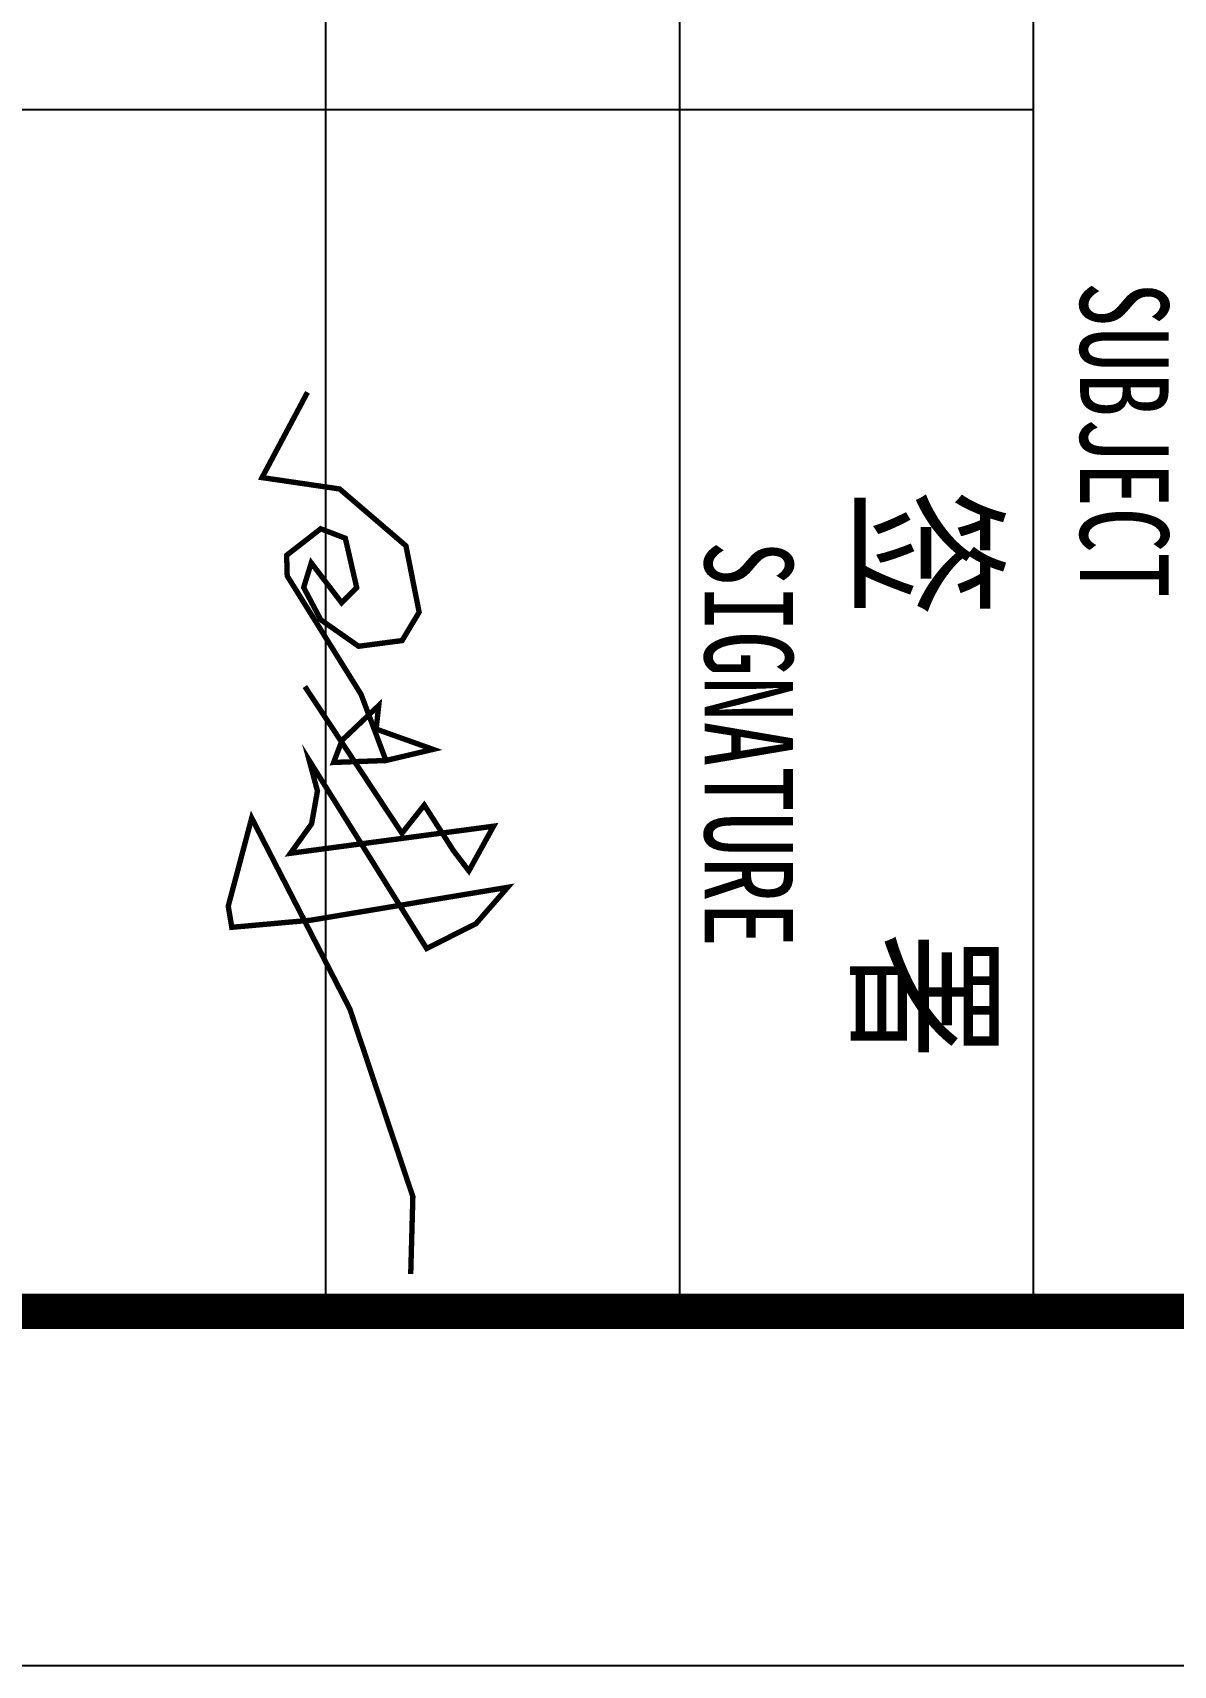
# Model space of a CAD drawing. Extents: x 174641 to 414490, y 73126 to 493158.
# Drawn here: x 192830 to 196055, y 171989 to 176603 of the extents above; entities that cross this region are included whole.
import ezdxf

# ---------------------------------------------------------------- set-up
doc = ezdxf.new("R2010")
doc.units = 0
doc.header["$LTSCALE"] = 1000
doc.header["$MEASUREMENT"] = 0
doc.layers.add('PUB_TITLE', color=7, linetype='Continuous')
doc.layers.add('TWT_TITLE', color=7, linetype='Continuous')
doc.styles.add('-宋体', font='', dxfattribs={"width": 0.8})
doc.styles.get('-宋体').set_extended_font_data('SimSun')

# ---------------------------------------------------------------- blocks, each defined once
blk = doc.blocks.new('田琳')
at = {"const_width": 20}
for points in [[(38170.1, 43531), (38716.9, 43893), (38611.8, 43976.1), (38782.6, 44085.5), (38857, 44142.4), (38690.6, 44234.3), (38791.4, 43477.3), (38681.9, 43556.1), (38559.2, 43577.9), (38445.4, 43547.3), (39146.1, 43984.9), (39054.1, 44168.6), (38918.4, 44286.8), (39041, 43551.7), (39067.3, 43258.5), (38988.4, 43245.4), (38660, 43332.9), (39371.5, 43698.7), (40071, 43933.6), (40071, 43933.6), (40359.3, 43925.6)], [(37073.8, 43540.8), (37391.6, 43371.4), (37434, 43660.7), (37645.8, 43907.7), (37893, 43957), (37998.9, 43893.5), (38020.1, 43731.3), (37921.2, 43590.1), (37801.2, 43526.6), (37709.4, 43554.9), (37857.7, 43667.8), (37801.2, 43724.2), (37617.6, 43681.9), (37582.3, 43590.1), (37681.1, 43463.1), (37757.9, 43465.2), (38199.4, 43740.6), (38445.7, 43833.2), (38404.3, 44008.7), (38328.7, 43796.7), (38240.8, 43806.4), (38370.1, 43669.9), (38453, 43638.3), (38445.7, 43833.2)]]:
    blk.add_lwpolyline(points, dxfattribs=at)

msp = doc.modelspace()

# ---------------------------------------------------------------- linework, layer by layer
for p, q in [((193658.2, 180989), (193658.2, 172989)), ((194658.2, 180989), (194658.2, 172989)), ((195658.2, 180989), (195658.2, 172989)), ((195658.2, 176384.5), (186628.7, 176384.5))]:
    msp.add_line(p, q)
at = {"layer": 'PUB_TITLE', "const_width": 100}
msp.add_lwpolyline([(233057.8, 180989), (233057.8, 172989), (175658.2, 172989), (175658.2, 180989)], close=True, dxfattribs=at)
at = {"layer": 'TWT_TITLE'}
msp.add_lwpolyline([(174658.2, 256089), (174658.2, 171989), (234058.2, 171989), (234058.2, 256089)], close=True, dxfattribs=at)
at = {"layer": 'TWT_TITLE', "const_width": 100}
msp.add_lwpolyline([(175658.2, 253589), (175658.2, 172989), (233058.2, 172989), (233058.2, 253589)], close=True, dxfattribs=at)

# ---------------------------------------------------------------- block references
at = {"xscale": 0.7584191996138543, "yscale": 0.758419199672062, "zscale": 0.7584191996528531, "rotation": 270}
msp.add_blockref('田琳', (160584.7, 203704, 0), dxfattribs=at)

# ---------------------------------------------------------------- texts
at = {"style": '-宋体', "width": 0.75}
for s, height, p in [('SUBJECT', 250, (195791.3, 175899.2)), ('签     署', 350, (195178.6, 175311)), ('SIGNATURE', 250, (194729.7, 175166.7))]:
    msp.add_text(s, height=height, rotation=270, dxfattribs=at).set_placement(p)

doc.saveas('drawing.dxf')
